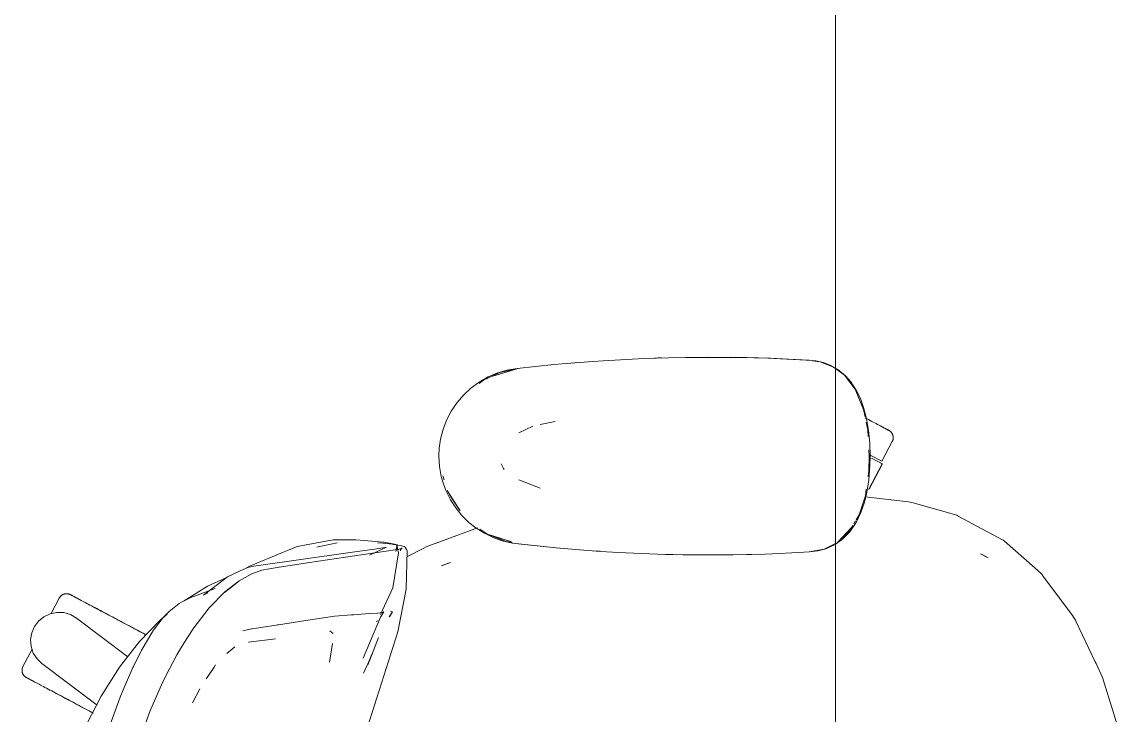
# Model space of a CAD drawing. Header units: millimetres. Extents: x 155927 to 317870, y -36033 to 97293.
# Drawn here: x 185145 to 185684, y 32283 to 32623 of the extents above; entities that cross this region are included whole.
import ezdxf

# ---------------------------------------------------------------- set-up
doc = ezdxf.new("R2010")
doc.units = ezdxf.units.MM
doc.header["$MEASUREMENT"] = 0
doc.layers.add('G-IMPT', color=8, linetype='CONTINUOUS', lineweight=9)
doc.layers.add('I-FURN', color=8, linetype='CONTINUOUS', lineweight=9)

msp = doc.modelspace()

# ---------------------------------------------------------------- linework, layer by layer
at = {"layer": 'G-IMPT'}
for p, q in [((185424.38, 32456.8), (185429.46, 32457.12)), ((185429.46, 32457.12), (185443.6, 32457.93)), ((185449.63, 32458.19), (185443.6, 32457.93)), ((185449.63, 32458.19), (185461.39, 32458.57)), ((185454.51, 32458.33), (185456.45, 32458.44)), ((185456.45, 32458.44), (185457.95, 32458.45)), ((185469.8, 32458.74), (185461.39, 32458.57)), ((185469.8, 32458.74), (185480.6, 32458.83)), ((185469.8, 32458.74), (185489.99, 32458.79)), ((185469.8, 32458.74), (185499.82, 32458.62)), ((185499.82, 32458.62), (185480.6, 32458.83)), ((185489.5, 32458.74), (185492.03, 32458.77)), ((185489.99, 32458.79), (185499.82, 32458.62)), ((185489.99, 32458.79), (185511.39, 32458.28)), ((185489.99, 32458.79), (185510.18, 32458.32)), ((185492.03, 32458.77), (185493.94, 32458.69)), ((185499.82, 32458.62), (185511.39, 32458.28)), ((185511.39, 32458.28), (185510.18, 32458.32)), ((185510.18, 32458.32), (185531.96, 32457.23)), ((185510.18, 32458.32), (185530.35, 32457.35)), ((185511.39, 32458.28), (185531.96, 32457.23)), ((185531.96, 32457.23), (185530.35, 32457.35)), ((185531.96, 32457.23), (185533.61, 32456.98)), ((185535.82, 32456.52), (185531.98, 32457.1)), ((185387.78, 32453.3), (185375.31, 32449.47)), ((185375.31, 32449.47), (185384.46, 32452.38)), ((185377.36, 32450.94), (185382.22, 32452.4)), ((185378.81, 32451.25), (185387.21, 32453.17)), ((185387.26, 32453.3), (185382.22, 32452.4)), ((185387.78, 32453.3), (185384.46, 32452.38)), ((185405.19, 32455.2), (185387.26, 32453.3)), ((185409.32, 32455.55), (185405.19, 32455.2)), ((185424.38, 32456.8), (185409.32, 32455.55)), ((185416.19, 32456.15), (185414.52, 32455.98)), ((185536, 32456.54), (185533.61, 32456.98)), ((185535.82, 32456.52), (185542.02, 32454.11)), ((185536, 32456.54), (185537.35, 32456.17)), ((185540.99, 32454.78), (185537.35, 32456.17)), ((185540.99, 32454.78), (185543.23, 32453.5)), ((185542.02, 32454.11), (185543.23, 32453.21)), ((185543.23, 32453.5), (185544.42, 32452.82)), ((185543.23, 32453.21), (185547.64, 32449.94)), ((185544.42, 32452.82), (185548.16, 32449.74)), ((185364.59, 32443.62), (185368.68, 32446.61)), ((185368.63, 32445.92), (185370.74, 32447.52)), ((185373.12, 32449.13), (185368.68, 32446.61)), ((185378.81, 32451.25), (185370.74, 32447.52)), ((185373.12, 32449.13), (185377.36, 32450.94)), ((185547.64, 32449.94), (185552.86, 32443.15)), ((185550.83, 32446.7), (185548.16, 32449.74)), ((185553.48, 32442.65), (185550.83, 32446.7)), ((185364.59, 32443.62), (185361.16, 32440.45)), ((185552.86, 32443.15), (185554.7, 32438.76)), ((185553.48, 32442.65), (185555.47, 32438.58)), ((185355, 32432.45), (185357.83, 32436.62)), ((185357.83, 32436.62), (185361.16, 32440.45)), ((185557.03, 32433.13), (185554.7, 32438.76)), ((185557.05, 32434.25), (185555.47, 32438.58)), ((185355, 32432.45), (185352.81, 32428.29)), ((185557.03, 32433.13), (185557.74, 32429.67)), ((185557.05, 32434.25), (185558.48, 32428.77)), ((185352.81, 32428.29), (185350.98, 32423.57)), ((185388.15, 32421.72), (185394.93, 32424.99)), ((185405.98, 32427.33), (185398.54, 32425.76)), ((185558.3, 32426.92), (185559.07, 32423.17)), ((185559.48, 32422.83), (185558.48, 32428.77)), ((185349.72, 32418.71), (185350.98, 32423.57)), ((185559.07, 32423.17), (185559.26, 32419.97)), ((185559.48, 32422.83), (185560.05, 32416.68)), ((185348.9, 32410.35), (185349.07, 32414.19)), ((185349.72, 32418.71), (185349.07, 32414.19)), ((185560.23, 32410.35), (185560.05, 32416.68)), ((185348.9, 32410.35), (185349.2, 32405.31)), ((185559.62, 32403.18), (185559.85, 32410.35)), ((185559.66, 32413.46), (185559.85, 32410.35)), ((185560.14, 32405.84), (185560.23, 32410.35)), ((185349.2, 32405.31), (185350.07, 32400.36)), ((185379.51, 32406.52), (185380.53, 32404.3)), ((185380.53, 32404.3), (185380.83, 32403.85)), ((185559.62, 32403.18), (185559.23, 32400.4)), ((185560.14, 32405.84), (185559.56, 32398.52)), ((185350.07, 32400.36), (185350.64, 32398.23)), ((185352.35, 32393.46), (185350.64, 32398.23)), ((185351.44, 32398.67), (185350.82, 32400.7)), ((185398.48, 32394.63), (185388.05, 32398.77)), ((185558.45, 32391.76), (185559.56, 32398.52)), ((185352.35, 32393.46), (185354.59, 32388.95)), ((185353, 32393.55), (185355.16, 32389.88)), ((185353, 32393.55), (185359.32, 32383.6)), ((185558.36, 32394.21), (185557.9, 32390.92)), ((185354.59, 32388.95), (185356.86, 32385.4)), ((185355.16, 32389.88), (185359.32, 32383.6)), ((185557.9, 32390.92), (185554.87, 32381.53)), ((185557.47, 32387.84), (185555.73, 32382.75)), ((185557.47, 32387.84), (185558.45, 32391.76)), ((185557.78, 32390.42), (185579.06, 32388)), ((185581.32, 32387.37), (185579.06, 32388)), ((185581.32, 32387.37), (185602.66, 32381.36)), ((185360.05, 32381.42), (185356.86, 32385.4)), ((185555.73, 32382.75), (185553.52, 32378.11)), ((185360.05, 32381.42), (185363.65, 32377.87)), ((185363.65, 32377.87), (185366.96, 32375.25)), ((185551.79, 32376.38), (185549.9, 32373.23)), ((185550.27, 32373.28), (185552.72, 32376.74)), ((185553.12, 32378.61), (185552.26, 32377.17)), ((185553.52, 32378.11), (185552.72, 32376.74)), ((185554.87, 32381.53), (185553.4, 32379.08)), ((185602.66, 32381.36), (185603.78, 32380.76)), ((185603.78, 32380.76), (185615.01, 32374.75)), ((185367.85, 32375.13), (185348.91, 32368.19)), ((185371.28, 32372.52), (185366.96, 32375.25)), ((185372.61, 32372.13), (185369.03, 32374.55)), ((185371.28, 32372.52), (185375.87, 32370.33)), ((185381.83, 32368.52), (185372.61, 32372.13)), ((185372.61, 32372.13), (185375.31, 32371.23)), ((185372.61, 32372.13), (185384.46, 32368.31)), ((185375.31, 32371.23), (185384.46, 32368.31)), ((185551.1, 32375.32), (185544.2, 32367.92)), ((185549.9, 32373.23), (185544.2, 32367.92)), ((185549.68, 32373.69), (185546.61, 32370.16)), ((185547.41, 32370.24), (185550.27, 32373.28)), ((185551.1, 32375.32), (185549.82, 32373.85)), ((185615.01, 32374.75), (185625.45, 32369.17)), ((185279.44, 32366.05), (185275.58, 32364.46)), ((185297.14, 32369.29), (185279.44, 32366.05)), ((185289.69, 32365.84), (185289.12, 32365.68)), ((185299, 32367.88), (185289.69, 32365.84)), ((185297.14, 32369.29), (185304.1, 32369.32)), ((185304.1, 32369.32), (185308.27, 32369.32)), ((185312.23, 32368.98), (185308.27, 32369.32)), ((185321.55, 32368.17), (185312.23, 32368.98)), ((185323.26, 32365.74), (185314.86, 32361.75)), ((185317.38, 32364.76), (185322.4, 32365.59)), ((185321.39, 32367.65), (185318.79, 32367.87)), ((185326.07, 32367.14), (185321.39, 32367.65)), ((185321.55, 32368.17), (185322.02, 32368.13)), ((185322.02, 32368.13), (185326.27, 32367.32)), ((185323.26, 32365.74), (185322.4, 32365.59)), ((185326.69, 32367.06), (185326.07, 32367.14)), ((185326.27, 32367.32), (185328.6, 32366.87)), ((185326.69, 32367.06), (185329.96, 32366.52)), ((185327.87, 32363.59), (185328.6, 32366.87)), ((185327.87, 32363.59), (185328.36, 32366.46)), ((185328.36, 32366.46), (185329.05, 32362.88)), ((185331.83, 32365.97), (185329.96, 32366.52)), ((185331.83, 32365.97), (185332.37, 32365.65)), ((185332.37, 32365.65), (185332.74, 32365.16)), ((185341.18, 32365.08), (185342.94, 32366)), ((185348.91, 32368.19), (185342.94, 32366)), ((185375.87, 32370.33), (185380, 32368.88)), ((185384.96, 32367.73), (185380, 32368.88)), ((185384.88, 32367.94), (185381.83, 32368.52)), ((185384.96, 32367.73), (185407.91, 32365.27)), ((185384.96, 32367.73), (185387.78, 32367.4)), ((185384.96, 32367.73), (185406.4, 32365.38)), ((185407.91, 32365.27), (185387.78, 32367.4)), ((185541.96, 32366.82), (185537.7, 32364.72)), ((185542.87, 32366.9), (185538.54, 32364.91)), ((185541.96, 32366.82), (185543.23, 32367.45)), ((185543.23, 32367.15), (185546.09, 32369.1)), ((185544.2, 32367.92), (185546.61, 32370.16)), ((185547.41, 32370.24), (185546.09, 32369.1)), ((185626.11, 32368.58), (185625.45, 32369.17)), ((185640.9, 32355.56), (185626.11, 32368.58)), ((185255.76, 32356.27), (185272.22, 32363.07)), ((185305.41, 32363.1), (185258.2, 32356.43)), ((185272.22, 32363.07), (185275.58, 32364.46)), ((185316.38, 32362.72), (185285.5, 32358.16)), ((185305.41, 32363.1), (185316.08, 32364.54)), ((185317.38, 32364.76), (185316.08, 32364.54)), ((185324.23, 32363.83), (185316.38, 32362.72)), ((185330.5, 32364.94), (185324.23, 32363.83)), ((185326.33, 32345.84), (185329.05, 32362.88)), ((185329.88, 32364.77), (185330.98, 32365.33)), ((185329.88, 32364.77), (185330.5, 32364.94)), ((185330.08, 32363.89), (185330.15, 32364.39)), ((185330.47, 32364.93), (185330.15, 32364.39)), ((185330.47, 32364.93), (185330.98, 32365.33)), ((185333.35, 32364.12), (185332.74, 32365.16)), ((185332.87, 32364.53), (185332.74, 32365.16)), ((185332.74, 32365.16), (185332.76, 32365.08)), ((185332.87, 32364.53), (185332.76, 32365.08)), ((185332.96, 32345.14), (185333.35, 32364.12)), ((185333.28, 32360.93), (185341.18, 32365.08)), ((185406.4, 32365.38), (185417.79, 32364.39)), ((185428.08, 32363.66), (185417.79, 32364.39)), ((185426.04, 32363.8), (185424.62, 32363.93)), ((185426.04, 32363.8), (185427.94, 32363.71)), ((185428.08, 32363.66), (185436.95, 32363.1)), ((185448.26, 32362.56), (185436.95, 32363.1)), ((185448.26, 32362.56), (185456.14, 32362.27)), ((185468.44, 32361.97), (185456.14, 32362.27)), ((185460.01, 32362.19), (185461.67, 32362.11)), ((185461.67, 32362.11), (185463.74, 32362.11)), ((185468.44, 32361.97), (185473.91, 32361.9)), ((185488.63, 32361.89), (185473.91, 32361.9)), ((185493.14, 32361.95), (185488.63, 32361.89)), ((185493.14, 32361.95), (185508.81, 32362.32)), ((185499.87, 32362.12), (185502.08, 32362.12)), ((185505.41, 32362.27), (185502.08, 32362.12)), ((185508.81, 32362.32), (185512.35, 32362.45)), ((185524.91, 32363.06), (185512.35, 32362.45)), ((185524.91, 32363.06), (185530.58, 32363.35)), ((185537.7, 32364.72), (185530.35, 32363.35)), ((185530.58, 32363.35), (185534.59, 32363.85)), ((185534.59, 32363.85), (185538.54, 32364.91)), ((185615.85, 32361.73), (185614.26, 32362.51)), ((185618.15, 32360.56), (185614.26, 32362.51)), ((185618.15, 32360.56), (185615.85, 32361.73)), ((185251.84, 32354.22), (185255.21, 32355.78)), ((185254.59, 32355.5), (185255.76, 32356.27)), ((185258.2, 32356.43), (185255.21, 32355.78)), ((185262.07, 32354.47), (185269.74, 32355.77)), ((185285.5, 32358.16), (185269.74, 32355.77)), ((185350.22, 32356.59), (185354.68, 32358.23)), ((185350.22, 32356.59), (185350.8, 32356.85)), ((185354.68, 32358.23), (185350.8, 32356.85)), ((185640.9, 32355.56), (185644.16, 32352.69)), ((185233.62, 32342.24), (185245.32, 32351.18)), ((185244.13, 32350.51), (185235.5, 32346.53)), ((185251.84, 32354.22), (185245.32, 32351.18)), ((185251.02, 32349.21), (185256.85, 32352.5)), ((185256.85, 32352.5), (185257.28, 32352.71)), ((185262.07, 32354.47), (185257.28, 32352.71)), ((185644.88, 32351.72), (185644.16, 32352.69)), ((185659.45, 32332.23), (185644.88, 32351.72)), ((185235.5, 32346.53), (185224.06, 32339.4)), ((185239.27, 32345.47), (185227.36, 32340.96)), ((185243.84, 32343.49), (185250.79, 32348.89)), ((185243.84, 32343.49), (185247.42, 32346.3)), ((185251.02, 32349.21), (185244.05, 32343.79)), ((185250.79, 32348.89), (185247.42, 32346.3)), ((185326.33, 32345.84), (185320.34, 32332.66)), ((185332.96, 32345.14), (185328.77, 32324.18)), ((185221.56, 32338.1), (185222.7, 32338.71)), ((185222.7, 32338.71), (185225.14, 32339.89)), ((185225.14, 32339.89), (185227.36, 32340.96)), ((185233.62, 32342.24), (185235.65, 32343.4)), ((185236.32, 32335.89), (185244.05, 32343.79)), ((185216.7, 32334.24), (185213.8, 32331.21)), ((185221.56, 32338.1), (185216.7, 32334.24)), ((185236.32, 32335.89), (185228.3, 32325.46)), ((185307.06, 32332.55), (185314.91, 32333.12)), ((185314.91, 32333.12), (185318.79, 32333.41)), ((185318.87, 32333.42), (185318.79, 32333.41)), ((185318.87, 32333.42), (185321.25, 32333.71)), ((185321.99, 32334), (185320.23, 32331.34)), ((185321.26, 32333.72), (185321.25, 32333.71)), ((185321.26, 32333.72), (185321.99, 32334)), ((185324.6, 32331.55), (185326.13, 32334.03)), ((185326.19, 32334.01), (185324.6, 32331.55)), ((185326.13, 32334.03), (185324.64, 32331.56)), ((185325.25, 32334.31), (185326.13, 32334.03)), ((185326.19, 32334.01), (185326.13, 32334.03)), ((185212.13, 32329.79), (185202.18, 32319.5)), ((185213.8, 32331.21), (185209.09, 32325.08)), ((185212.13, 32329.79), (185215.81, 32332.79)), ((185270.32, 32327.71), (185269.81, 32327.63)), ((185283.68, 32329.82), (185270.32, 32327.71)), ((185283.68, 32329.82), (185297.75, 32331.85)), ((185297.83, 32331.86), (185297.75, 32331.85)), ((185297.83, 32331.86), (185306.07, 32332.48)), ((185306.07, 32332.48), (185307.06, 32332.55)), ((185320.23, 32331.34), (185311.79, 32311.36)), ((185318.77, 32329.62), (185318.34, 32329.35)), ((185659.45, 32332.23), (185659.91, 32331.46)), ((185659.91, 32331.46), (185660.85, 32329.88)), ((185661.28, 32329.17), (185660.85, 32329.88)), ((185661.28, 32329.17), (185670.54, 32309.53)), ((185203.49, 32315.79), (185208.23, 32323.79)), ((185209.09, 32325.08), (185208.23, 32323.79)), ((185224.25, 32319.1), (185228.13, 32325.2)), ((185228.13, 32325.2), (185228.3, 32325.46)), ((185252.86, 32324.77), (185255.03, 32325.23)), ((185255.03, 32325.23), (185257.01, 32325.66)), ((185257.48, 32325.73), (185257.01, 32325.66)), ((185269.2, 32327.53), (185257.48, 32325.73)), ((185269.2, 32327.53), (185269.81, 32327.63)), ((185297.09, 32323.47), (185295.45, 32324.75)), ((185312.78, 32273.94), (185328.77, 32324.18)), ((185192.37, 32306.9), (185202.18, 32319.5)), ((185224.25, 32319.1), (185220.48, 32312.87)), ((185245.05, 32313.57), (185248.95, 32316.91)), ((185268.9, 32320.85), (185255.54, 32319.07)), ((185255.54, 32319.07), (185256.02, 32319.22)), ((185296.73, 32318.53), (185295.34, 32309.36)), ((185296.73, 32318.53), (185296.69, 32318.18)), ((185316.09, 32312.99), (185319.34, 32321.46)), ((185203.19, 32315.19), (185199.19, 32307.18)), ((185203.19, 32315.19), (185203.49, 32315.79)), ((185216.91, 32306.08), (185220.48, 32312.87)), ((185314.07, 32308.09), (185316.09, 32313.2)), ((185316.09, 32312.99), (185314.07, 32308.09)), ((185316.09, 32313.2), (185314.49, 32309.16)), ((185183.4, 32292.6), (185192.37, 32306.9)), ((185198.97, 32306.74), (185194.19, 32295.78)), ((185198.97, 32306.74), (185199.19, 32307.18)), ((185238.77, 32306.94), (185235.28, 32301.81)), ((185238.77, 32306.94), (185239.52, 32308.04)), ((185315.06, 32310.62), (185312.02, 32303.9)), ((185670.54, 32309.53), (185670.98, 32308.61)), ((185674.17, 32301.85), (185670.98, 32308.61)), ((185216.91, 32306.08), (185213.52, 32299.36)), ((185235.28, 32301.81), (185234.88, 32301.23)), ((185674.17, 32301.85), (185679.49, 32284.58)), ((185194.19, 32295.78), (185192.72, 32292.1)), ((185207.34, 32285.13), (185213.52, 32299.36)), ((185231.75, 32296.33), (185228.21, 32289.36)), ((185176.3, 32278.82), (185183.4, 32292.6)), ((185187.11, 32277.03), (185192.72, 32292.1)), ((185201.88, 32270.25), (185207.34, 32285.13)), ((185679.49, 32284.58), (185683.68, 32270.97))]:
    msp.add_line(p, q, dxfattribs=at)
at = {"layer": 'I-FURN'}
for p, q in [((185543.23, 32808.14), (185543.23, 31408.14)), ((185543.23, 31408.14), (185543.23, 32808.14)), ((185558.71, 32428.65), (185557.88, 32429.09)), ((185559.52, 32428.21), (185558.71, 32428.65)), ((185560.31, 32427.8), (185559.52, 32428.21)), ((185561.07, 32427.39), (185560.31, 32427.8)), ((185561.81, 32427), (185561.07, 32427.39)), ((185562.51, 32426.62), (185561.81, 32427)), ((185563.19, 32426.26), (185562.51, 32426.62)), ((185563.84, 32425.92), (185563.19, 32426.26)), ((185564.46, 32425.59), (185563.84, 32425.92)), ((185565.04, 32425.28), (185564.46, 32425.59)), ((185564.73, 32425.45), (185565.3, 32425.14)), ((185565.59, 32424.99), (185565.04, 32425.28)), ((185565.3, 32425.14), (185565.83, 32424.86)), ((185566.11, 32424.71), (185565.59, 32424.99)), ((185565.83, 32424.86), (185566.34, 32424.59)), ((185566.59, 32424.46), (185566.11, 32424.71)), ((185566.34, 32424.59), (185566.8, 32424.34)), ((185567.04, 32424.22), (185566.59, 32424.46)), ((185566.8, 32424.34), (185567.23, 32424.12)), ((185567.45, 32424), (185567.04, 32424.22)), ((185567.23, 32424.12), (185567.62, 32423.91)), ((185567.82, 32423.8), (185567.45, 32424)), ((185567.62, 32423.91), (185567.98, 32423.72)), ((185568.16, 32423.62), (185567.82, 32423.8)), ((185567.98, 32423.72), (185568.3, 32423.55)), ((185568.45, 32423.47), (185568.16, 32423.62)), ((185568.3, 32423.55), (185568.58, 32423.4)), ((185568.71, 32423.33), (185568.45, 32423.47)), ((185568.58, 32423.4), (185568.82, 32423.27)), ((185568.93, 32423.21), (185568.71, 32423.33)), ((185568.82, 32423.27), (185569.02, 32423.17)), ((185569.11, 32423.12), (185568.93, 32423.21)), ((185569.02, 32423.17), (185569.18, 32423.08)), ((185569.25, 32423.04), (185569.11, 32423.12)), ((185569.18, 32423.08), (185569.3, 32423.01)), ((185569.35, 32422.99), (185569.25, 32423.04)), ((185569.3, 32423.01), (185569.38, 32422.97)), ((185569.41, 32422.96), (185569.35, 32422.99)), ((185569.38, 32422.97), (185569.43, 32422.95)), ((185569.43, 32422.95), (185569.41, 32422.96)), ((185569.43, 32422.95), (185569.57, 32422.87)), ((185569.43, 32422.95), (185569.43, 32422.95)), ((185569.57, 32422.87), (185569.71, 32422.78)), ((185569.71, 32422.78), (185569.84, 32422.69)), ((185569.84, 32422.69), (185569.97, 32422.6)), ((185569.97, 32422.6), (185570.1, 32422.5)), ((185570.1, 32422.5), (185570.22, 32422.39)), ((185570.22, 32422.39), (185570.34, 32422.28)), ((185570.34, 32422.28), (185570.45, 32422.17)), ((185570.45, 32422.17), (185570.56, 32422.05)), ((185570.56, 32422.05), (185570.67, 32421.93)), ((185570.67, 32421.93), (185570.77, 32421.8)), ((185570.77, 32421.8), (185570.86, 32421.67)), ((185570.86, 32421.67), (185570.95, 32421.53)), ((185570.95, 32421.53), (185571.03, 32421.4)), ((185571.03, 32421.4), (185571.11, 32421.26)), ((185571.11, 32421.26), (185571.18, 32421.11)), ((185571.18, 32421.11), (185571.25, 32420.96)), ((185571.25, 32420.96), (185571.31, 32420.81)), ((185571.31, 32420.81), (185571.36, 32420.66)), ((185571.36, 32420.66), (185571.41, 32420.51)), ((185571.41, 32420.51), (185571.45, 32420.35)), ((185571.45, 32420.35), (185571.49, 32420.2)), ((185571.49, 32420.2), (185571.52, 32420.04)), ((185571.52, 32420.04), (185571.54, 32419.88)), ((185571.54, 32419.88), (185571.56, 32419.72)), ((185571.56, 32419.72), (185571.57, 32419.56)), ((185571.57, 32419.56), (185571.57, 32419.4)), ((185571.57, 32419.4), (185571.57, 32419.23)), ((185565.95, 32407.81), (185571.1, 32417.49)), ((185571.12, 32417.53), (185571.1, 32417.49)), ((185571.19, 32417.68), (185571.12, 32417.53)), ((185571.25, 32417.83), (185571.19, 32417.68)), ((185571.31, 32417.98), (185571.25, 32417.83)), ((185571.37, 32418.13), (185571.31, 32417.98)), ((185571.42, 32418.28), (185571.37, 32418.13)), ((185571.46, 32418.44), (185571.42, 32418.28)), ((185571.49, 32418.59), (185571.46, 32418.44)), ((185571.52, 32418.75), (185571.49, 32418.59)), ((185571.54, 32418.91), (185571.52, 32418.75)), ((185571.56, 32419.07), (185571.54, 32418.91)), ((185571.57, 32419.23), (185571.56, 32419.07)), ((185560.32, 32410.8), (185565.95, 32407.81)), ((185560.84, 32409.39), (185566.13, 32406.58)), ((185566.13, 32406.58), (185559.56, 32394.22)), ((185559.73, 32394.13), (185566.3, 32406.49)), ((185559.56, 32394.22), (185559.46, 32394.27)), ((185162.9, 32340.76), (185158.87, 32333.18)), ((185162.9, 32340.76), (185162.98, 32340.9)), ((185162.98, 32340.9), (185163.06, 32341.04)), ((185163.06, 32341.04), (185163.15, 32341.17)), ((185163.15, 32341.17), (185163.25, 32341.3)), ((185163.25, 32341.3), (185163.35, 32341.43)), ((185163.35, 32341.43), (185163.45, 32341.55)), ((185163.45, 32341.55), (185163.56, 32341.67)), ((185163.56, 32341.67), (185163.68, 32341.78)), ((185163.68, 32341.78), (185163.79, 32341.89)), ((185163.79, 32341.89), (185163.92, 32341.99)), ((185163.92, 32341.99), (185164.04, 32342.09)), ((185164.04, 32342.09), (185164.18, 32342.19)), ((185164.18, 32342.19), (185164.31, 32342.28)), ((185164.31, 32342.28), (185164.45, 32342.36)), ((185164.45, 32342.36), (185164.59, 32342.44)), ((185164.59, 32342.44), (185164.73, 32342.51)), ((185164.73, 32342.51), (185164.88, 32342.57)), ((185164.88, 32342.57), (185165.03, 32342.64)), ((185165.03, 32342.64), (185165.18, 32342.69)), ((185165.18, 32342.69), (185165.34, 32342.74)), ((185165.34, 32342.74), (185165.49, 32342.78)), ((185165.49, 32342.78), (185165.65, 32342.81)), ((185165.65, 32342.81), (185165.81, 32342.84)), ((185165.81, 32342.84), (185165.97, 32342.87)), ((185165.97, 32342.87), (185166.13, 32342.88)), ((185166.13, 32342.88), (185166.29, 32342.89)), ((185166.29, 32342.89), (185166.45, 32342.9)), ((185166.45, 32342.9), (185166.61, 32342.89)), ((185166.61, 32342.89), (185166.77, 32342.88)), ((185166.77, 32342.88), (185166.93, 32342.87)), ((185166.93, 32342.87), (185167.09, 32342.85)), ((185167.09, 32342.85), (185167.25, 32342.82)), ((185167.25, 32342.82), (185167.41, 32342.78)), ((185167.41, 32342.78), (185167.56, 32342.74)), ((185167.56, 32342.74), (185167.72, 32342.69)), ((185167.72, 32342.69), (185167.87, 32342.64)), ((185167.87, 32342.64), (185168.02, 32342.58)), ((185168.02, 32342.58), (185168.17, 32342.52)), ((185168.17, 32342.52), (185168.31, 32342.44)), ((185168.31, 32342.44), (185168.35, 32342.42)), ((185168.35, 32342.42), (185168.37, 32342.41)), ((185168.36, 32342.42), (185168.35, 32342.42)), ((185168.4, 32342.4), (185168.36, 32342.42)), ((185168.37, 32342.41), (185168.43, 32342.38)), ((185168.48, 32342.36), (185168.4, 32342.4)), ((185168.43, 32342.38), (185168.53, 32342.33)), ((185168.6, 32342.29), (185168.48, 32342.36)), ((185168.53, 32342.33), (185168.67, 32342.25)), ((185168.76, 32342.2), (185168.6, 32342.29)), ((185168.67, 32342.25), (185168.85, 32342.16)), ((185168.97, 32342.1), (185168.76, 32342.2)), ((185168.85, 32342.16), (185169.07, 32342.04)), ((185169.21, 32341.97), (185168.97, 32342.1)), ((185169.07, 32342.04), (185169.33, 32341.9)), ((185169.49, 32341.82), (185169.21, 32341.97)), ((185169.33, 32341.9), (185169.63, 32341.75)), ((185169.8, 32341.65), (185169.49, 32341.82)), ((185169.63, 32341.75), (185169.96, 32341.57)), ((185170.16, 32341.46), (185169.8, 32341.65)), ((185169.96, 32341.57), (185170.33, 32341.37)), ((185170.55, 32341.25), (185170.16, 32341.46)), ((185170.33, 32341.37), (185170.74, 32341.15)), ((185170.98, 32341.03), (185170.55, 32341.25)), ((185170.74, 32341.15), (185171.19, 32340.91)), ((185171.45, 32340.78), (185170.98, 32341.03)), ((185171.19, 32340.91), (185171.67, 32340.66)), ((185171.95, 32340.51), (185171.45, 32340.78)), ((185171.67, 32340.66), (185172.19, 32340.38)), ((185172.48, 32340.23), (185171.95, 32340.51)), ((185172.19, 32340.38), (185172.74, 32340.09)), ((185173.05, 32339.92), (185172.48, 32340.23)), ((185172.74, 32340.09), (185173.33, 32339.78)), ((185173.65, 32339.6), (185173.05, 32339.92)), ((185174.29, 32339.27), (185173.65, 32339.6)), ((185174.95, 32338.91), (185174.29, 32339.27)), ((185175.65, 32338.55), (185174.95, 32338.91)), ((185176.37, 32338.16), (185175.65, 32338.55)), ((185155.36, 32331.64), (185158.41, 32333.08)), ((185158.41, 32333.08), (185161.72, 32333.75)), ((185161.72, 32333.75), (185165.09, 32333.61)), ((185165.09, 32333.61), (185168.33, 32332.67)), ((185177.12, 32337.76), (185176.37, 32338.16)), ((185177.89, 32337.35), (185177.12, 32337.76)), ((185178.69, 32336.92), (185177.89, 32337.35)), ((185179.52, 32336.49), (185178.69, 32336.92)), ((185179.07, 32336.72), (185179.91, 32336.28)), ((185180.37, 32336.04), (185179.52, 32336.49)), ((185179.91, 32336.28), (185180.76, 32335.82)), ((185181.23, 32335.57), (185180.37, 32336.04)), ((185180.76, 32335.82), (185181.64, 32335.36)), ((185182.12, 32335.1), (185181.23, 32335.57)), ((185181.64, 32335.36), (185182.54, 32334.88)), ((185183.03, 32334.62), (185182.12, 32335.1)), ((185182.54, 32334.88), (185183.45, 32334.4)), ((185183.95, 32334.13), (185183.03, 32334.62)), ((185183.45, 32334.4), (185184.38, 32333.9)), ((185184.89, 32333.63), (185183.95, 32334.13)), ((185184.38, 32333.9), (185185.32, 32333.4)), ((185185.84, 32333.13), (185184.89, 32333.63)), ((185185.32, 32333.4), (185186.28, 32332.89)), ((185186.8, 32332.61), (185185.84, 32333.13)), ((185150.71, 32326.82), (185152.75, 32329.51)), ((185152.75, 32329.51), (185155.36, 32331.64)), ((185168.33, 32332.67), (185171.25, 32330.98)), ((185171.25, 32330.98), (185196.56, 32311.9)), ((185186.28, 32332.89), (185187.25, 32332.38)), ((185187.78, 32332.1), (185186.8, 32332.61)), ((185187.25, 32332.38), (185188.23, 32331.86)), ((185188.76, 32331.57), (185187.78, 32332.1)), ((185188.23, 32331.86), (185189.22, 32331.33)), ((185189.75, 32331.05), (185188.76, 32331.57)), ((185189.22, 32331.33), (185190.21, 32330.8)), ((185190.75, 32330.52), (185189.75, 32331.05)), ((185190.21, 32330.8), (185191.21, 32330.27)), ((185191.75, 32329.98), (185190.75, 32330.52)), ((185191.21, 32330.27), (185192.21, 32329.74)), ((185192.75, 32329.45), (185191.75, 32329.98)), ((185192.21, 32329.74), (185193.22, 32329.2)), ((185193.76, 32328.91), (185192.75, 32329.45)), ((185193.22, 32329.2), (185194.22, 32328.67)), ((185194.76, 32328.38), (185193.76, 32328.91)), ((185194.22, 32328.67), (185195.23, 32328.13)), ((185195.77, 32327.85), (185194.76, 32328.38)), ((185195.23, 32328.13), (185196.23, 32327.6)), ((185196.77, 32327.32), (185195.77, 32327.85)), ((185148.84, 32320.39), (185149.39, 32323.71)), ((185149.39, 32323.71), (185150.71, 32326.82)), ((185196.23, 32327.6), (185197.22, 32327.07)), ((185197.76, 32326.79), (185196.77, 32327.32)), ((185197.22, 32327.07), (185198.22, 32326.55)), ((185198.75, 32326.26), (185197.76, 32326.79)), ((185198.22, 32326.55), (185199.2, 32326.02)), ((185199.73, 32325.74), (185198.75, 32326.26)), ((185199.2, 32326.02), (185200.17, 32325.5)), ((185200.7, 32325.23), (185199.73, 32325.74)), ((185200.17, 32325.5), (185201.14, 32324.99)), ((185201.65, 32324.72), (185200.7, 32325.23)), ((185201.14, 32324.99), (185202.09, 32324.49)), ((185202.6, 32324.22), (185201.65, 32324.72)), ((185202.09, 32324.49), (185203.03, 32323.99)), ((185203.53, 32323.72), (185202.6, 32324.22)), ((185203.03, 32323.99), (185203.95, 32323.5)), ((185204.44, 32323.24), (185203.53, 32323.72)), ((185203.95, 32323.5), (185204.85, 32323.02)), ((185205.34, 32322.76), (185204.44, 32323.24)), ((185149.11, 32317.02), (185148.84, 32320.39)), ((185150.17, 32313.82), (185149.11, 32317.02)), ((185149.56, 32315.67), (185145.09, 32307.26)), ((185151.97, 32310.97), (185150.17, 32313.82)), ((185144.67, 32306), (185144.7, 32306.16)), ((185144.7, 32306.16), (185144.73, 32306.32)), ((185144.73, 32306.32), (185144.77, 32306.47)), ((185144.77, 32306.47), (185144.82, 32306.63)), ((185144.82, 32306.63), (185144.87, 32306.78)), ((185144.87, 32306.78), (185144.93, 32306.93)), ((185144.93, 32306.93), (185145, 32307.08)), ((185145, 32307.08), (185145.07, 32307.22)), ((185145.07, 32307.22), (185145.09, 32307.26)), ((185154.4, 32308.63), (185151.97, 32310.97)), ((185181.47, 32288.23), (185154.4, 32308.63)), ((185144.62, 32305.52), (185144.63, 32305.68)), ((185144.62, 32305.36), (185144.62, 32305.52)), ((185144.62, 32305.2), (185144.62, 32305.36)), ((185144.63, 32305.04), (185144.62, 32305.2)), ((185144.63, 32305.68), (185144.64, 32305.84)), ((185144.65, 32304.88), (185144.63, 32305.04)), ((185144.64, 32305.84), (185144.67, 32306)), ((185144.67, 32304.72), (185144.65, 32304.88)), ((185144.7, 32304.56), (185144.67, 32304.72)), ((185144.73, 32304.4), (185144.7, 32304.56)), ((185144.78, 32304.25), (185144.73, 32304.4)), ((185144.82, 32304.09), (185144.78, 32304.25)), ((185144.88, 32303.94), (185144.82, 32304.09)), ((185144.94, 32303.79), (185144.88, 32303.94)), ((185145, 32303.64), (185144.94, 32303.79)), ((185145.08, 32303.5), (185145, 32303.64)), ((185145.15, 32303.36), (185145.08, 32303.5)), ((185145.24, 32303.22), (185145.15, 32303.36)), ((185145.33, 32303.08), (185145.24, 32303.22)), ((185145.42, 32302.95), (185145.33, 32303.08)), ((185145.52, 32302.83), (185145.42, 32302.95)), ((185145.62, 32302.7), (185145.52, 32302.83)), ((185145.73, 32302.58), (185145.62, 32302.7)), ((185145.85, 32302.47), (185145.73, 32302.58)), ((185145.96, 32302.36), (185145.85, 32302.47)), ((185146.09, 32302.26), (185145.96, 32302.36)), ((185146.21, 32302.16), (185146.09, 32302.26)), ((185146.34, 32302.06), (185146.21, 32302.16)), ((185146.48, 32301.97), (185146.34, 32302.06)), ((185146.61, 32301.89), (185146.48, 32301.97)), ((185146.75, 32301.81), (185146.61, 32301.89)), ((185146.76, 32301.81), (185146.75, 32301.81)), ((185146.75, 32301.81), (185146.78, 32301.8)), ((185146.8, 32301.78), (185146.76, 32301.81)), ((185146.78, 32301.8), (185146.84, 32301.77)), ((185146.88, 32301.74), (185146.8, 32301.78)), ((185146.84, 32301.77), (185146.94, 32301.71)), ((185147.01, 32301.68), (185146.88, 32301.74)), ((185146.94, 32301.71), (185147.08, 32301.64)), ((185147.17, 32301.59), (185147.01, 32301.68)), ((185147.08, 32301.64), (185147.26, 32301.54)), ((185147.37, 32301.48), (185147.17, 32301.59)), ((185147.26, 32301.54), (185147.48, 32301.43)), ((185147.61, 32301.35), (185147.37, 32301.48)), ((185147.48, 32301.43), (185147.73, 32301.29)), ((185147.89, 32301.21), (185147.61, 32301.35)), ((185147.73, 32301.29), (185148.03, 32301.13)), ((185148.21, 32301.04), (185147.89, 32301.21)), ((185148.03, 32301.13), (185148.37, 32300.95)), ((185148.56, 32300.85), (185148.21, 32301.04)), ((185148.37, 32300.95), (185148.74, 32300.75)), ((185148.96, 32300.64), (185148.56, 32300.85)), ((185148.74, 32300.75), (185149.15, 32300.54)), ((185149.39, 32300.41), (185148.96, 32300.64)), ((185149.15, 32300.54), (185149.6, 32300.3)), ((185149.85, 32300.16), (185149.39, 32300.41)), ((185149.6, 32300.3), (185150.08, 32300.04)), ((185150.35, 32299.9), (185149.85, 32300.16)), ((185150.08, 32300.04), (185150.59, 32299.77)), ((185150.89, 32299.61), (185150.35, 32299.9)), ((185150.59, 32299.77), (185151.15, 32299.47)), ((185151.46, 32299.31), (185150.89, 32299.61)), ((185151.15, 32299.47), (185151.73, 32299.16)), ((185151.73, 32299.16), (185152.35, 32298.84)), ((185152.35, 32298.84), (185152.99, 32298.49)), ((185152.99, 32298.49), (185153.67, 32298.13)), ((185153.67, 32298.13), (185154.38, 32297.76)), ((185154.38, 32297.76), (185155.11, 32297.36)), ((185155.11, 32297.36), (185155.88, 32296.96)), ((185155.88, 32296.96), (185156.66, 32296.54)), ((185156.66, 32296.54), (185157.48, 32296.11)), ((185157.48, 32296.11), (185158.31, 32295.66)), ((185158.31, 32295.66), (185159.17, 32295.21)), ((185159.17, 32295.21), (185160.04, 32294.74)), ((185160.04, 32294.74), (185160.94, 32294.27)), ((185161.43, 32294.01), (185160.53, 32294.49)), ((185160.94, 32294.27), (185161.85, 32293.78)), ((185162.35, 32293.51), (185161.43, 32294.01)), ((185161.85, 32293.78), (185162.78, 32293.29)), ((185163.29, 32293.02), (185162.35, 32293.51)), ((185162.78, 32293.29), (185163.73, 32292.78)), ((185164.24, 32292.51), (185163.29, 32293.02)), ((185163.73, 32292.78), (185164.69, 32292.28)), ((185165.21, 32292), (185164.24, 32292.51)), ((185164.69, 32292.28), (185165.65, 32291.76)), ((185166.18, 32291.48), (185165.21, 32292)), ((185165.65, 32291.76), (185166.63, 32291.24)), ((185167.16, 32290.96), (185166.18, 32291.48)), ((185166.63, 32291.24), (185167.62, 32290.72)), ((185168.16, 32290.43), (185167.16, 32290.96)), ((185167.62, 32290.72), (185168.61, 32290.19)), ((185169.15, 32289.9), (185168.16, 32290.43)), ((185168.61, 32290.19), (185169.61, 32289.66)), ((185170.15, 32289.37), (185169.15, 32289.9)), ((185169.61, 32289.66), (185170.62, 32289.12)), ((185171.16, 32288.83), (185170.15, 32289.37)), ((185170.62, 32289.12), (185171.62, 32288.59)), ((185172.16, 32288.3), (185171.16, 32288.83)), ((185171.62, 32288.59), (185172.63, 32288.05)), ((185173.17, 32287.76), (185172.16, 32288.3)), ((185172.63, 32288.05), (185173.63, 32287.52)), ((185174.17, 32287.23), (185173.17, 32287.76)), ((185173.63, 32287.52), (185174.63, 32286.99)), ((185175.17, 32286.7), (185174.17, 32287.23)), ((185174.63, 32286.99), (185175.63, 32286.46)), ((185176.16, 32286.17), (185175.17, 32286.7)), ((185175.63, 32286.46), (185176.62, 32285.93)), ((185177.15, 32285.65), (185176.16, 32286.17)), ((185176.62, 32285.93), (185177.6, 32285.41)), ((185178.13, 32285.13), (185177.15, 32285.65)), ((185177.6, 32285.41), (185178.58, 32284.89)), ((185179.1, 32284.61), (185178.13, 32285.13)), ((185178.58, 32284.89), (185179.54, 32284.38))]:
    msp.add_line(p, q, dxfattribs=at)

doc.saveas('drawing.dxf')
